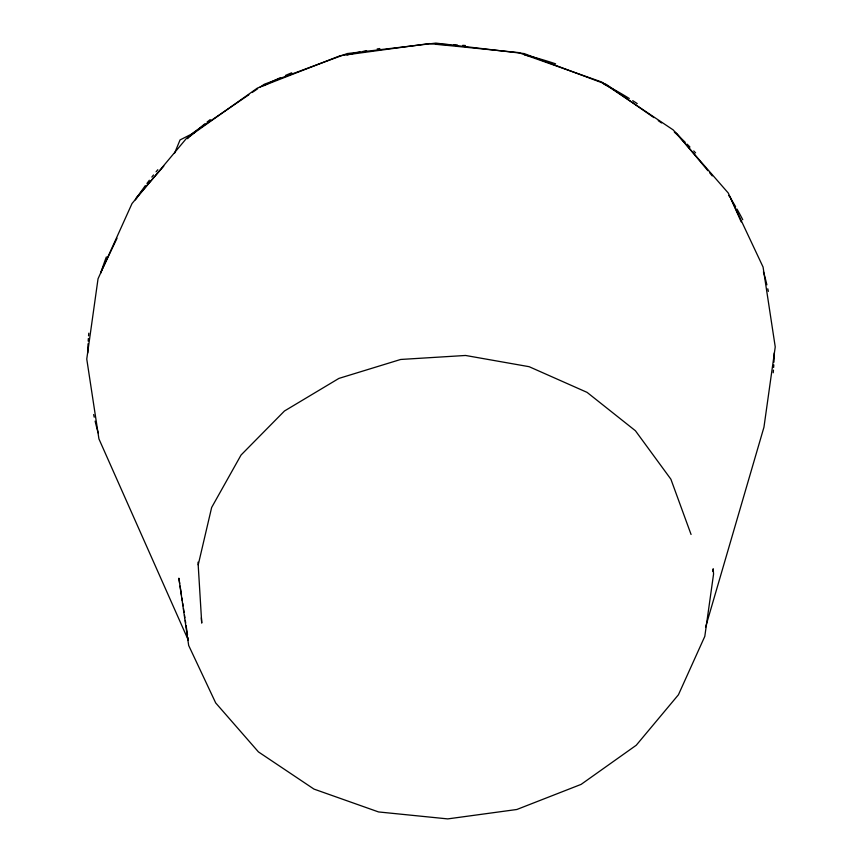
<?xml version="1.0" encoding="UTF-8"?>
<svg xmlns="http://www.w3.org/2000/svg" width="862" height="862" viewBox="0 0 862 862"><rect width="100%" height="100%" fill="white"/><g stroke="black" fill="none" stroke-linecap="round" stroke-linejoin="round"><path stroke-width="1.29" d="M712.831 571.42L713.197 568.769L713.564 574.07L704.804 636.371L678.437 694.761L636.253 745.242L581.128 784.377L516.834 809.493L447.734 818.9L378.537 811.939L313.962 789.086L258.428 751.901L215.683 702.918L188.681 645.476L178.865 578.187L179.673 583.466M198.228 564.815L211.643 507.492L241.058 455.028L284.46 411.002L338.906 378.407L400.679 359.465L465.555 355.467L529.139 366.695L587.076 392.372L635.423 430.752L670.895 479.218L691.065 534.472M705.569 627.202L763.958 427.186L775.24 346.912L763.064 267.037L728.261 193.023L673.2 129.914L601.633 81.998L518.439 52.56L429.276 43.585L340.242 55.696L257.393 88.075L186.364 138.502L132.015 203.54L98.042 278.771L86.76 359.045L98.936 438.92L188.315 640.175L187.916 637.535M174.469 153.436L180.05 139.935L194.349 132.673M101.016 271.821L117.038 238.246M135.345 199.876L136.487 197.484L163.812 166.075M187.614 138.707L192.021 133.642M192.7 133.082L248.859 94.777M252.167 92.514L257.673 88.764M259.871 87.256L264.278 84.26L347.214 53.563L435.849 43.1L524.139 53.573L606.061 84.282M606.708 84.681L653.881 117.598M658.266 120.658L661.563 122.964M674.731 132.145L676.918 133.675L707.95 170.751M709.674 172.809L712.26 175.902M728.638 195.458L730.362 197.527L741.201 221.9M763.409 271.875L763.861 273.135A343.442 308.413 -3.9 0 1 766.878 284.816M180.072 586.106L181.483 595.34M181.882 597.969L182.281 600.609M182.69 603.249L183.089 605.889M183.487 608.529L184.091 612.483M184.5 615.123L184.899 617.752M185.298 620.392L185.696 623.032M186.106 625.672L187.507 634.906M201.363 617.785L201.73 623.086L198.023 562.164M774.248 353A343.442 308.413 -3.9 0 1 773.947 362.202M773.807 364.841A343.442 308.413 -3.9 0 1 773.634 367.481M773.44 370.121A343.442 308.413 -3.9 0 1 773.225 372.772M98.139 432.821A343.442 308.413 -3.9 0 1 95.122 421.141M94.227 417.197A343.442 308.413 -3.9 0 1 93.656 414.568M87.752 352.957A343.442 308.413 -3.9 0 1 88.053 343.755M88.193 341.126A343.442 308.413 -3.9 0 1 88.366 338.475M88.56 335.835A343.442 308.413 -3.9 0 1 88.775 333.195M100.757 273.092A343.442 308.413 -3.9 0 1 106.36 256.941M136.261 198.669A343.442 308.413 -3.9 0 1 145.344 185.61M146.939 183.466A343.442 308.413 -3.9 0 1 149.363 180.255M151.841 177.076A343.442 308.413 -3.9 0 1 153.522 174.964M156.076 171.818A343.442 308.413 -3.9 0 1 157.8 169.739M189.834 136.562A343.442 308.413 -3.9 0 1 204.994 123.697M207.085 122.038A343.442 308.413 -3.9 0 1 210.253 119.581M263.75 85.726A343.442 308.413 -3.9 0 1 280.549 77.612M285.473 75.436A343.442 308.413 -3.9 0 1 291.69 72.807M347.03 54.899A343.442 308.413 -3.9 0 1 360.014 52.022M362.633 51.504A343.442 308.413 -3.9 0 1 366.576 50.75M377.179 48.951A343.442 308.413 -3.9 0 1 379.84 48.541M436.043 44.393A343.442 308.413 -3.9 0 1 450.697 44.673M453.369 44.781A343.442 308.413 -3.9 0 1 457.388 44.986M462.743 45.33A343.442 308.413 -3.9 0 1 465.415 45.524M524.71 54.909A343.442 308.413 -3.9 0 1 555.624 63.831M603.508 83.948A343.442 308.413 -3.9 0 1 629.271 98.483M632.708 100.66A343.442 308.413 -3.9 0 1 637.255 103.612M674.353 132.155A343.442 308.413 -3.9 0 1 685.161 142.23M687.089 144.137A343.442 308.413 -3.9 0 1 689.966 147.025M693.738 150.936A343.442 308.413 -3.9 0 1 695.602 152.919M730.782 198.702A343.442 308.413 -3.9 0 1 735.631 206.74M736.978 209.067A343.442 308.413 -3.9 0 1 742.764 219.724M767.773 288.759A343.442 308.413 -3.9 0 1 768.344 291.388"/></g></svg>
